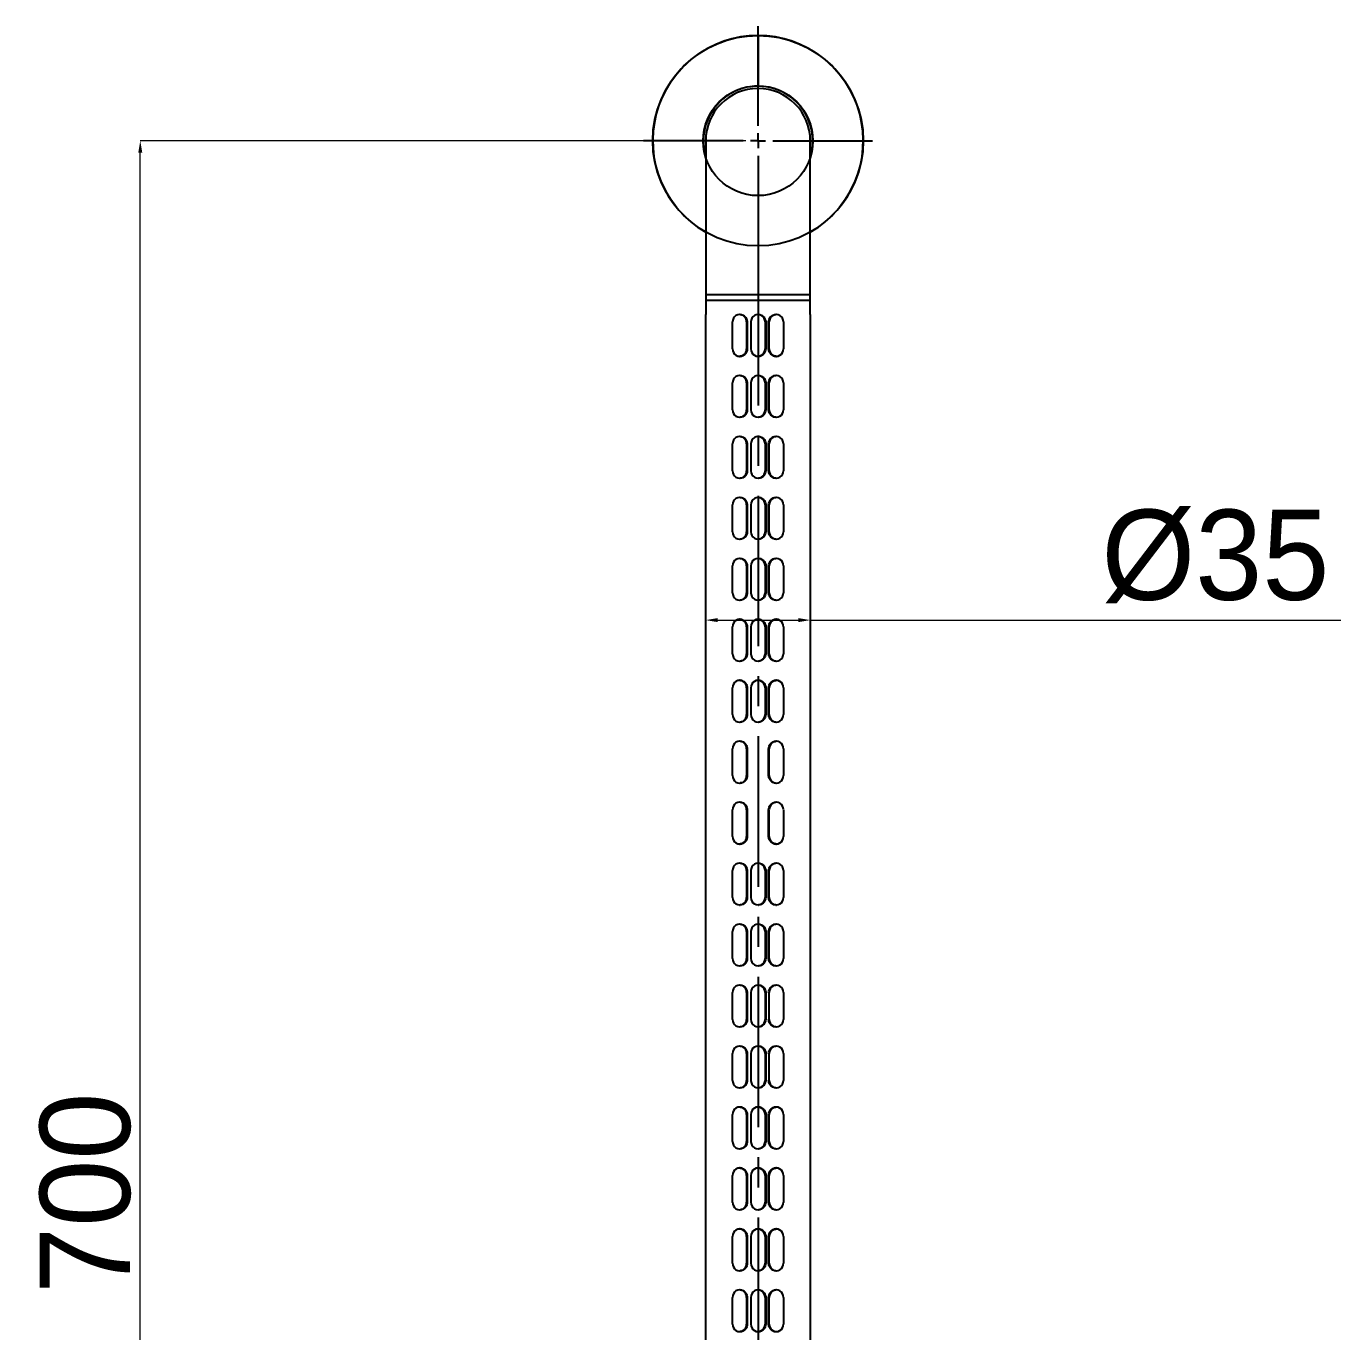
# Model space of a CAD drawing. Extents: x 0 to 3611, y 0 to 2646.
# Drawn here: x 1859.1 to 2296.2, y 1341.1 to 1775.2 of the extents above; entities that cross this region are included whole.
import ezdxf

# ---------------------------------------------------------------- set-up
doc = ezdxf.new("R2010")
doc.units = 0
doc.header["$LTSCALE"] = 10
doc.header["$MEASUREMENT"] = 0
doc.header["$PDMODE"] = 3
doc.header["$PDSIZE"] = -10
doc.linetypes.add('CENTER2S', pattern=[16, 10, -2, 2, -2])
doc.linetypes.add('CENTERX2', pattern=[20.32, 12.7, -2.54, 2.54, -2.54])
doc.layers.get('0').update_dxf_attribs({"linetype": 'CONTINUOUS'})
doc.layers.get('DEFPOINTS').update_dxf_attribs({"linetype": 'CONTINUOUS'})
doc.layers.add('中心线层', color=1, linetype='CENTERX2', lineweight=25)
doc.styles.add('Daelim Dimension', font='')
doc.styles.get('Daelim Dimension').set_extended_font_data('나눔고딕')
doc.dimstyles.new('DEFAULT', dxfattribs={"dimscale": 2, "dimtxt": 2, "dimasz": 2, "dimexe": 0, "dimexo": 2, "dimgap": 1, "dimtad": 1, "dimdec": 0, "dimzin": 9, "dimdsep": 46, "dimtxsty": 'Daelim Dimension', "dimcen": 0.5, "dimclrd": 5, "dimclre": 5, "dimclrt": 256, "dimadec": 1, "dimazin": 0, "dimtfac": 1, "dimtdec": 0, "dimtix": 1, "dimtmove": 0, "dimatfit": 3, "dimfxl": 1, "dimtolj": 1, "dimtzin": 1, "dimlwd": 9, "dimlwe": 9, "dimarcsym": 0})

# ---------------------------------------------------------------- blocks, each defined once
blk = doc.blocks.new('*D3')
at = {"color": 5, "lineweight": 9, "transparency": 16777216}
for p, q in [((2085, 1566.29), (2085, 1577.7)), ((2089, 1577.7), (2115.78, 1577.7)), ((2119.78, 1566.29), (2119.78, 1577.7)), ((2119.78, 1577.7), (2296.17, 1577.7))]:
    blk.add_line(p, q, dxfattribs=at)
at = {"color": 5, "transparency": 16777216}
for points in [[(2089, 1578.37), (2089, 1577.04), (2085, 1577.7)], [(2115.78, 1578.37), (2115.78, 1577.04), (2119.78, 1577.7)]]:
    blk.add_solid(points, dxfattribs=at)
at = {"layer": 'DEFPOINTS', "color": 0, "transparency": 16777216}
for p in [(2119.78, 1577.7), (2085, 1562.29), (2119.78, 1562.29)]:
    blk.add_point(p, dxfattribs=at)
at = {"color": 7, "transparency": 16777216, "insert": (2254.49, 1598.87), "char_height": 30, "attachment_point": 5, "style": 'Daelim Dimension'}
blk.add_mtext('\\A1;%%C35', dxfattribs=at)
blk = doc.blocks.new('*D13')
at = {"color": 5, "lineweight": 9, "transparency": 16777216}
for p, q in [((2098.39, 1737.11), (1896.96, 1737.11)), ((1896.96, 1041.11), (1896.96, 1733.11)), ((1987.93, 1037.11), (1896.96, 1037.11))]:
    blk.add_line(p, q, dxfattribs=at)
at = {"color": 5, "transparency": 16777216}
for points in [[(1896.29, 1733.11), (1897.63, 1733.11), (1896.96, 1737.11)], [(1896.29, 1041.11), (1897.63, 1041.11), (1896.96, 1037.11)]]:
    blk.add_solid(points, dxfattribs=at)
at = {"layer": 'DEFPOINTS', "color": 0, "transparency": 16777216}
for p in [(1896.96, 1737.11), (2102.39, 1737.11), (1991.93, 1037.11)]:
    blk.add_point(p, dxfattribs=at)
at = {"color": 7, "transparency": 16777216, "insert": (1878.74, 1387.11), "char_height": 30, "attachment_point": 5, "rotation": 90, "style": 'Daelim Dimension'}
blk.add_mtext('\\A1;700', dxfattribs=at)
blk = doc.blocks.new('SW_CENTERMARKSYMBOL_0')
at = {"layer": '中心线层', "color": 0}
for p, q in [((0, 1.25), (0, 9.5625)), ((-1.25, 0), (-9.5625, 0)), ((0, 0), (-0.625, 0)), ((0, 0), (0, 0.625)), ((0, 0), (0, -0.625)), ((0, 0), (0.625, 0)), ((1.25, 0), (9.5625, 0)), ((0, -1.25), (0, -9.5625))]:
    blk.add_line(p, q, dxfattribs=at)

msp = doc.modelspace()

# ---------------------------------------------------------------- linework, layer by layer
for p, q in [((2102.39, 1772.11), (2102.39, 1755.36)), ((2085, 1275.86), (2085, 1679.29)), ((2119.78, 1679.3), (2119.78, 1275.86))]:
    msp.add_line(p, q)
at = {"color": 7, "linetype": 'Continuous', "lineweight": 25}
for p, q in [((2085, 1737.11), (2085, 1712.27)), ((2119.78, 1712.27), (2119.78, 1737.11)), ((2085, 1726.26), (2085, 1719.84)), ((2119.78, 1719.84), (2119.78, 1726.26)), ((2085, 1712.27), (2085, 1686.03)), ((2119.78, 1686.03), (2119.78, 1712.27)), ((2085, 1705.99), (2085, 1699.57)), ((2119.78, 1699.57), (2119.78, 1705.99)), ((2085, 1686.03), (2085, 1684.04)), ((2085, 1686.03), (2101.6, 1686.03)), ((2085, 1686.03), (2119.78, 1686.03)), ((2085, 1685.72), (2085, 1679.29)), ((2085, 1684.04), (2085, 1682.02)), ((2085, 1684.04), (2119.78, 1684.04)), ((2085, 1684.04), (2101.6, 1684.04)), ((2101.6, 1686.03), (2119.78, 1686.03)), ((2101.6, 1684.04), (2119.78, 1684.04)), ((2119.78, 1684.04), (2119.78, 1686.03)), ((2119.78, 1679.3), (2119.78, 1685.72)), ((2119.78, 1682.03), (2119.78, 1684.04)), ((2096.42, 1679.33), (2096.25, 1679.33)), ((2102.56, 1679.33), (2102.39, 1679.33)), ((2108.49, 1679.33), (2108.31, 1679.33)), ((2093.92, 1667.9), (2093.92, 1676.84)), ((2098.58, 1676.84), (2098.58, 1667.9)), ((2098.81, 1676.84), (2098.81, 1667.9)), ((2100.06, 1667.9), (2100.06, 1676.84)), ((2104.72, 1676.84), (2104.72, 1667.9)), ((2104.96, 1676.84), (2104.96, 1667.9)), ((2105.92, 1667.9), (2105.92, 1676.84)), ((2106.15, 1667.9), (2106.15, 1676.84)), ((2110.82, 1676.84), (2110.82, 1667.9)), ((2096.25, 1665.41), (2096.42, 1665.41)), ((2102.39, 1665.41), (2102.56, 1665.41)), ((2108.31, 1665.41), (2108.49, 1665.41)), ((2096.42, 1659.05), (2096.25, 1659.05)), ((2102.56, 1659.05), (2102.39, 1659.05)), ((2108.49, 1659.05), (2108.31, 1659.05)), ((2093.92, 1647.63), (2093.92, 1656.57)), ((2098.58, 1656.57), (2098.58, 1647.63)), ((2098.81, 1656.57), (2098.81, 1647.63)), ((2100.06, 1647.63), (2100.06, 1656.57)), ((2104.72, 1656.57), (2104.72, 1647.63)), ((2104.96, 1656.57), (2104.96, 1647.63)), ((2105.92, 1647.63), (2105.92, 1656.57)), ((2106.15, 1647.63), (2106.15, 1656.57)), ((2110.82, 1656.57), (2110.82, 1647.63)), ((2096.25, 1645.14), (2096.42, 1645.14)), ((2102.39, 1645.14), (2102.56, 1645.14)), ((2108.31, 1645.14), (2108.49, 1645.14)), ((2093.92, 1627.35), (2093.92, 1636.3)), ((2096.42, 1638.78), (2096.25, 1638.78)), ((2098.58, 1636.3), (2098.58, 1627.35)), ((2098.81, 1636.3), (2098.81, 1627.35)), ((2100.06, 1627.35), (2100.06, 1636.3)), ((2102.56, 1638.78), (2102.39, 1638.78)), ((2104.72, 1636.3), (2104.72, 1627.35)), ((2104.96, 1636.3), (2104.96, 1627.35)), ((2105.92, 1627.35), (2105.92, 1636.3)), ((2106.15, 1627.35), (2106.15, 1636.3)), ((2108.49, 1638.78), (2108.31, 1638.78)), ((2110.82, 1636.3), (2110.82, 1627.35)), ((2096.25, 1624.87), (2096.42, 1624.87)), ((2102.39, 1624.87), (2102.56, 1624.87)), ((2108.31, 1624.87), (2108.49, 1624.87)), ((2096.42, 1618.51), (2096.25, 1618.51)), ((2102.56, 1618.51), (2102.39, 1618.51)), ((2108.49, 1618.51), (2108.31, 1618.51)), ((2093.92, 1607.08), (2093.92, 1616.02)), ((2098.58, 1616.02), (2098.58, 1607.08)), ((2098.81, 1616.02), (2098.81, 1607.08)), ((2100.06, 1607.08), (2100.06, 1616.02)), ((2104.72, 1616.02), (2104.72, 1607.08)), ((2104.96, 1616.02), (2104.96, 1607.08)), ((2105.92, 1607.08), (2105.92, 1616.02)), ((2106.15, 1607.08), (2106.15, 1616.02)), ((2110.82, 1616.02), (2110.82, 1607.08)), ((2096.25, 1604.6), (2096.42, 1604.6)), ((2102.39, 1604.6), (2102.56, 1604.6)), ((2108.31, 1604.6), (2108.49, 1604.6)), ((2093.92, 1586.81), (2093.92, 1595.75)), ((2096.42, 1598.24), (2096.25, 1598.24)), ((2098.58, 1595.75), (2098.58, 1586.81)), ((2098.81, 1595.75), (2098.81, 1586.81)), ((2100.06, 1586.81), (2100.06, 1595.75)), ((2102.56, 1598.24), (2102.39, 1598.24)), ((2104.72, 1595.75), (2104.72, 1586.81)), ((2104.96, 1595.75), (2104.96, 1586.81)), ((2105.92, 1586.81), (2105.92, 1595.75)), ((2106.15, 1586.81), (2106.15, 1595.75)), ((2108.49, 1598.24), (2108.31, 1598.24)), ((2110.82, 1595.75), (2110.82, 1586.81)), ((2096.25, 1584.32), (2096.42, 1584.32)), ((2102.39, 1584.32), (2102.56, 1584.32)), ((2108.31, 1584.32), (2108.49, 1584.32)), ((2093.92, 1566.54), (2093.92, 1575.48)), ((2096.42, 1577.96), (2096.25, 1577.96)), ((2098.58, 1575.48), (2098.58, 1566.54)), ((2098.81, 1575.48), (2098.81, 1566.54)), ((2100.06, 1566.54), (2100.06, 1575.48)), ((2102.56, 1577.96), (2102.39, 1577.96)), ((2104.72, 1575.48), (2104.72, 1566.54)), ((2104.96, 1575.48), (2104.96, 1566.54)), ((2105.92, 1566.54), (2105.92, 1575.48)), ((2106.15, 1566.54), (2106.15, 1575.48)), ((2108.49, 1577.96), (2108.31, 1577.96)), ((2110.82, 1575.48), (2110.82, 1566.54)), ((2096.25, 1564.05), (2096.42, 1564.05)), ((2102.39, 1564.05), (2102.56, 1564.05)), ((2108.31, 1564.05), (2108.49, 1564.05)), ((2096.42, 1557.69), (2096.25, 1557.69)), ((2102.56, 1557.69), (2102.39, 1557.69)), ((2108.49, 1557.69), (2108.31, 1557.69)), ((2093.92, 1546.26), (2093.92, 1555.21)), ((2098.58, 1555.21), (2098.58, 1546.26)), ((2098.81, 1555.21), (2098.81, 1546.26)), ((2100.06, 1546.26), (2100.06, 1555.21)), ((2104.72, 1555.21), (2104.72, 1546.26)), ((2104.96, 1555.21), (2104.96, 1546.26)), ((2105.92, 1546.26), (2105.92, 1555.21)), ((2106.15, 1546.26), (2106.15, 1555.21)), ((2110.82, 1555.21), (2110.82, 1546.26)), ((2096.25, 1543.78), (2096.42, 1543.78)), ((2102.39, 1543.78), (2102.56, 1543.78)), ((2108.31, 1543.78), (2108.49, 1543.78)), ((2093.92, 1525.99), (2093.92, 1534.93)), ((2096.42, 1537.42), (2096.25, 1537.42)), ((2098.58, 1534.93), (2098.58, 1525.99)), ((2098.81, 1534.93), (2098.81, 1525.99)), ((2105.92, 1525.99), (2105.92, 1534.93)), ((2106.15, 1525.99), (2106.15, 1534.93)), ((2108.49, 1537.42), (2108.31, 1537.42)), ((2110.82, 1534.93), (2110.82, 1525.99)), ((2096.25, 1523.51), (2096.42, 1523.51)), ((2108.31, 1523.51), (2108.49, 1523.51)), ((2096.42, 1517.15), (2096.25, 1517.15)), ((2108.49, 1517.15), (2108.31, 1517.15)), ((2093.92, 1505.72), (2093.92, 1514.66)), ((2098.58, 1514.66), (2098.58, 1505.72)), ((2098.81, 1514.66), (2098.81, 1505.72)), ((2105.92, 1505.72), (2105.92, 1514.66)), ((2106.15, 1505.72), (2106.15, 1514.66)), ((2110.82, 1514.66), (2110.82, 1505.72)), ((2096.25, 1503.23), (2096.42, 1503.23)), ((2108.31, 1503.23), (2108.49, 1503.23)), ((2096.42, 1496.87), (2096.25, 1496.87)), ((2108.49, 1496.87), (2108.31, 1496.87)), ((2093.92, 1485.45), (2093.92, 1494.39)), ((2098.58, 1494.39), (2098.58, 1485.45)), ((2098.81, 1494.39), (2098.81, 1485.45)), ((2100.06, 1485.45), (2100.06, 1494.39)), ((2104.72, 1494.39), (2104.72, 1485.45)), ((2104.96, 1494.39), (2104.96, 1485.45)), ((2105.92, 1485.45), (2105.92, 1494.39)), ((2106.15, 1485.45), (2106.15, 1494.39)), ((2110.82, 1494.39), (2110.82, 1485.45)), ((2096.25, 1482.96), (2096.42, 1482.96)), ((2102.39, 1482.96), (2102.56, 1482.96)), ((2108.31, 1482.96), (2108.49, 1482.96)), ((2093.92, 1465.17), (2093.92, 1474.12)), ((2096.42, 1476.6), (2096.25, 1476.6)), ((2098.58, 1474.12), (2098.58, 1465.17)), ((2098.81, 1474.12), (2098.81, 1465.17)), ((2100.06, 1465.17), (2100.06, 1474.12)), ((2102.56, 1476.6), (2102.39, 1476.6)), ((2104.72, 1474.12), (2104.72, 1465.17)), ((2104.96, 1474.12), (2104.96, 1465.17)), ((2105.92, 1465.17), (2105.92, 1474.12)), ((2106.15, 1465.17), (2106.15, 1474.12)), ((2108.49, 1476.6), (2108.31, 1476.6)), ((2110.82, 1474.12), (2110.82, 1465.17)), ((2096.25, 1462.69), (2096.42, 1462.69)), ((2102.39, 1462.69), (2102.56, 1462.69)), ((2108.31, 1462.69), (2108.49, 1462.69)), ((2096.42, 1456.33), (2096.25, 1456.33)), ((2102.56, 1456.33), (2102.39, 1456.33)), ((2108.49, 1456.33), (2108.31, 1456.33)), ((2093.92, 1444.9), (2093.92, 1453.84)), ((2098.58, 1453.84), (2098.58, 1444.9)), ((2098.81, 1453.84), (2098.81, 1444.9)), ((2100.06, 1444.9), (2100.06, 1453.84)), ((2104.72, 1453.84), (2104.72, 1444.9)), ((2104.96, 1453.84), (2104.96, 1444.9)), ((2106.15, 1444.9), (2106.15, 1453.84)), ((2110.82, 1453.84), (2110.82, 1444.9)), ((2096.25, 1442.42), (2096.42, 1442.42)), ((2102.39, 1442.42), (2102.56, 1442.42)), ((2108.31, 1442.42), (2108.49, 1442.42)), ((2096.42, 1436.06), (2096.25, 1436.06)), ((2102.56, 1436.06), (2102.39, 1436.06)), ((2108.49, 1436.06), (2108.31, 1436.06)), ((2093.92, 1424.63), (2093.92, 1433.57)), ((2098.58, 1433.57), (2098.58, 1424.63)), ((2098.81, 1433.57), (2098.81, 1424.63)), ((2100.06, 1424.63), (2100.06, 1433.57)), ((2104.72, 1433.57), (2104.72, 1424.63)), ((2104.96, 1433.57), (2104.96, 1424.63)), ((2106.15, 1424.63), (2106.15, 1433.57)), ((2110.82, 1433.57), (2110.82, 1424.63)), ((2096.25, 1422.14), (2096.42, 1422.14)), ((2102.39, 1422.14), (2102.56, 1422.14)), ((2108.31, 1422.14), (2108.49, 1422.14)), ((2093.92, 1404.36), (2093.92, 1413.3)), ((2096.42, 1415.78), (2096.25, 1415.78)), ((2098.58, 1413.3), (2098.58, 1404.36)), ((2098.81, 1413.3), (2098.81, 1404.36)), ((2100.06, 1404.36), (2100.06, 1413.3)), ((2102.56, 1415.78), (2102.39, 1415.78)), ((2104.72, 1413.3), (2104.72, 1404.36)), ((2104.96, 1413.3), (2104.96, 1404.36)), ((2105.92, 1404.36), (2105.92, 1413.3)), ((2106.15, 1404.36), (2106.15, 1413.3)), ((2108.49, 1415.78), (2108.31, 1415.78)), ((2110.82, 1413.3), (2110.82, 1404.36)), ((2096.25, 1401.87), (2096.42, 1401.87)), ((2102.39, 1401.87), (2102.56, 1401.87)), ((2108.31, 1401.87), (2108.49, 1401.87)), ((2096.42, 1395.51), (2096.25, 1395.51)), ((2102.56, 1395.51), (2102.39, 1395.51)), ((2108.49, 1395.51), (2108.31, 1395.51)), ((2093.92, 1384.08), (2093.92, 1393.03)), ((2098.58, 1393.03), (2098.58, 1384.08)), ((2098.81, 1393.03), (2098.81, 1384.08)), ((2100.06, 1384.08), (2100.06, 1393.03)), ((2104.72, 1393.03), (2104.72, 1384.08)), ((2104.96, 1393.03), (2104.96, 1384.08)), ((2105.92, 1384.08), (2105.92, 1393.03)), ((2106.15, 1384.08), (2106.15, 1393.03)), ((2110.82, 1393.03), (2110.82, 1384.08)), ((2096.25, 1381.6), (2096.42, 1381.6)), ((2102.39, 1381.6), (2102.56, 1381.6)), ((2108.31, 1381.6), (2108.49, 1381.6)), ((2093.92, 1363.81), (2093.92, 1372.75)), ((2096.42, 1375.24), (2096.25, 1375.24)), ((2098.58, 1372.75), (2098.58, 1363.81)), ((2098.81, 1372.75), (2098.81, 1363.81)), ((2100.06, 1363.81), (2100.06, 1372.75)), ((2102.56, 1375.24), (2102.39, 1375.24)), ((2104.72, 1372.75), (2104.72, 1363.81)), ((2104.96, 1372.75), (2104.96, 1363.81)), ((2105.92, 1363.81), (2105.92, 1372.75)), ((2106.15, 1363.81), (2106.15, 1372.75)), ((2108.49, 1375.24), (2108.31, 1375.24)), ((2110.82, 1372.75), (2110.82, 1363.81)), ((2096.25, 1361.33), (2096.42, 1361.33)), ((2102.39, 1361.33), (2102.56, 1361.33)), ((2108.31, 1361.33), (2108.49, 1361.33)), ((2093.92, 1343.54), (2093.92, 1352.48)), ((2096.42, 1354.97), (2096.25, 1354.97)), ((2098.58, 1352.48), (2098.58, 1343.54)), ((2098.81, 1352.48), (2098.81, 1343.54)), ((2100.06, 1343.54), (2100.06, 1352.48)), ((2102.56, 1354.97), (2102.39, 1354.97)), ((2104.72, 1352.48), (2104.72, 1343.54)), ((2104.96, 1352.48), (2104.96, 1343.54)), ((2105.92, 1343.54), (2105.92, 1352.48)), ((2106.15, 1343.54), (2106.15, 1352.48)), ((2108.49, 1354.97), (2108.31, 1354.97)), ((2110.82, 1352.48), (2110.82, 1343.54))]:
    msp.add_line(p, q, dxfattribs=at)
at = {"color": 1, "linetype": 'CENTER2S', "ltscale": 0.5}
msp.add_line((2102.39, 1699.05), (2102.39, 1061.96), dxfattribs=at)
for radius in [35, 18.25]:
    msp.add_circle((2102.39, 1737.11), radius)
at = {"color": 7, "linetype": 'Continuous', "lineweight": 25}
for centre, radius, start, end in [((2102.39, 1737.11), 35, 299.7935, 240.2065), ((2102.39, 1737.11), 18.14, 343.5171, 179.3325), ((2102.39, 1737.11), 17.39, 90, 180), ((2102.39, 1737.11), 17.39, 0, 90), ((2102.39, 1737.11), 18.14, 179.3325, 196.4829), ((2096.25, 1676.96), 2.34, 357.1089, 182.8911), ((2102.39, 1676.96), 2.34, 357.1089, 182.8911), ((2108.49, 1676.96), 2.34, 357.1566, 182.8434), ((2096.25, 1667.78), 2.34, 177.1076, 2.8924), ((2102.39, 1667.78), 2.34, 177.1076, 2.8924), ((2108.49, 1667.78), 2.34, 177.1557, 2.8443), ((2096.25, 1656.69), 2.34, 357.1076, 182.8924), ((2102.39, 1656.69), 2.34, 357.1076, 182.8924), ((2108.49, 1656.69), 2.34, 357.1557, 182.8443), ((2096.25, 1647.51), 2.34, 177.1089, 2.8911), ((2102.39, 1647.51), 2.34, 177.1089, 2.8911), ((2108.49, 1647.51), 2.34, 177.1566, 2.8434), ((2096.25, 1636.41), 2.34, 357.1089, 182.8911), ((2102.39, 1636.41), 2.34, 357.1089, 182.8911), ((2108.49, 1636.41), 2.34, 357.1566, 182.8434), ((2096.25, 1627.24), 2.34, 177.1089, 2.8911), ((2102.39, 1627.24), 2.34, 177.1089, 2.8911), ((2108.49, 1627.24), 2.34, 177.1566, 2.8434), ((2096.25, 1616.14), 2.34, 357.1089, 182.8911), ((2102.39, 1616.14), 2.34, 357.1089, 182.8911), ((2108.49, 1616.14), 2.34, 357.1566, 182.8434), ((2096.25, 1606.96), 2.34, 177.1089, 2.8911), ((2102.39, 1606.96), 2.34, 177.1089, 2.8911), ((2108.49, 1606.96), 2.34, 177.1566, 2.8434), ((2096.25, 1595.87), 2.34, 357.1089, 182.8911), ((2102.39, 1595.87), 2.34, 357.1089, 182.8911), ((2108.49, 1595.87), 2.34, 357.1566, 182.8434), ((2096.25, 1586.69), 2.34, 177.1089, 2.8911), ((2102.39, 1586.69), 2.34, 177.1089, 2.8911), ((2108.49, 1586.69), 2.34, 177.1566, 2.8434), ((2096.25, 1575.6), 2.34, 357.1089, 182.8911), ((2102.39, 1575.6), 2.34, 357.1089, 182.8911), ((2108.49, 1575.6), 2.34, 357.1566, 182.8434), ((2096.25, 1566.42), 2.34, 177.1089, 2.8911), ((2102.39, 1566.42), 2.34, 177.1089, 2.8911), ((2108.49, 1566.42), 2.34, 177.1566, 2.8434), ((2096.25, 1555.32), 2.34, 357.1089, 182.8911), ((2102.39, 1555.32), 2.34, 357.1089, 182.8911), ((2108.49, 1555.32), 2.34, 357.1566, 182.8434), ((2096.25, 1546.15), 2.34, 177.108, 2.892), ((2102.39, 1546.15), 2.34, 177.108, 2.892), ((2108.49, 1546.15), 2.34, 177.1562, 2.8438), ((2096.25, 1535.05), 2.34, 357.108, 182.892), ((2108.49, 1535.05), 2.34, 357.1562, 182.8438), ((2096.25, 1525.87), 2.34, 177.1089, 2.8911), ((2108.49, 1525.87), 2.34, 177.1566, 2.8434), ((2096.25, 1514.78), 2.34, 357.1089, 182.8911), ((2108.49, 1514.78), 2.34, 357.1566, 182.8434), ((2096.25, 1505.6), 2.34, 177.1089, 2.8911), ((2108.49, 1505.6), 2.34, 177.1566, 2.8434), ((2096.25, 1494.51), 2.34, 357.108, 182.892), ((2102.39, 1494.51), 2.34, 357.108, 182.892), ((2108.49, 1494.51), 2.34, 357.1562, 182.8438), ((2096.25, 1485.33), 2.34, 177.108, 2.892), ((2102.39, 1485.33), 2.34, 177.108, 2.892), ((2108.49, 1485.33), 2.34, 177.1562, 2.8438), ((2096.25, 1474.23), 2.34, 357.1089, 182.8911), ((2102.39, 1474.23), 2.34, 357.1089, 182.8911), ((2108.49, 1474.23), 2.34, 357.1566, 182.8434), ((2096.25, 1465.06), 2.34, 177.1089, 2.8911), ((2102.39, 1465.06), 2.34, 177.1089, 2.8911), ((2108.49, 1465.06), 2.34, 177.1566, 2.8434), ((2096.25, 1453.96), 2.34, 357.1089, 182.8911), ((2102.39, 1453.96), 2.34, 357.1089, 182.8911), ((2108.49, 1453.96), 2.34, 357.1566, 182.8434), ((2096.25, 1444.78), 2.34, 177.108, 2.892), ((2102.39, 1444.78), 2.34, 177.108, 2.892), ((2108.49, 1444.78), 2.34, 177.1562, 2.8438), ((2096.25, 1433.69), 2.34, 357.108, 182.892), ((2102.39, 1433.69), 2.34, 357.108, 182.892), ((2108.49, 1433.69), 2.34, 357.1562, 182.8438), ((2096.25, 1424.51), 2.34, 177.1089, 2.8911), ((2102.39, 1424.51), 2.34, 177.1089, 2.8911), ((2108.49, 1424.51), 2.34, 177.1566, 2.8434), ((2096.25, 1413.42), 2.34, 357.1089, 182.8911), ((2102.39, 1413.42), 2.34, 357.1089, 182.8911), ((2108.49, 1413.42), 2.34, 357.1566, 182.8434), ((2096.25, 1404.24), 2.34, 177.1089, 2.8911), ((2102.39, 1404.24), 2.34, 177.1089, 2.8911), ((2108.49, 1404.24), 2.34, 177.1566, 2.8434), ((2096.25, 1393.14), 2.34, 357.108, 182.892), ((2102.39, 1393.14), 2.34, 357.108, 182.892), ((2108.49, 1393.14), 2.34, 357.1562, 182.8438), ((2096.25, 1383.97), 2.34, 177.108, 2.892), ((2102.39, 1383.97), 2.34, 177.108, 2.892), ((2108.49, 1383.97), 2.34, 177.1562, 2.8438), ((2096.25, 1372.87), 2.34, 357.1089, 182.8911), ((2102.39, 1372.87), 2.34, 357.1089, 182.8911), ((2108.49, 1372.87), 2.34, 357.1566, 182.8434), ((2096.25, 1363.69), 2.34, 177.1089, 2.8911), ((2102.39, 1363.69), 2.34, 177.1089, 2.8911), ((2108.49, 1363.69), 2.34, 177.1566, 2.8434), ((2096.25, 1352.6), 2.34, 357.1089, 182.8911), ((2102.39, 1352.6), 2.34, 357.1089, 182.8911), ((2108.49, 1352.6), 2.34, 357.1566, 182.8434), ((2096.25, 1343.42), 2.34, 177.108, 2.892), ((2102.39, 1343.42), 2.34, 177.108, 2.892), ((2108.49, 1343.42), 2.34, 177.1562, 2.8438)]:
    msp.add_arc(centre, radius, start, end, dxfattribs=at)
for points, knots in [([(2096.42, 1679.3), (2096.51, 1679.3), (2096.85, 1679.34), (2097.46, 1679.11), (2098.12, 1678.64), (2098.61, 1677.95), (2098.8, 1677.31), (2098.81, 1676.94), (2098.81, 1676.84)], [0, 0, 0, 0, 0.070497, 0.282949, 0.496154, 0.711262, 0.926475, 1, 1, 1, 1]), ([(2102.57, 1679.3), (2102.65, 1679.3), (2102.99, 1679.34), (2103.6, 1679.11), (2104.27, 1678.64), (2104.75, 1677.95), (2104.94, 1677.31), (2104.95, 1676.94), (2104.96, 1676.84)], [0, 0, 0, 0, 0.070497, 0.282949, 0.496154, 0.711262, 0.926475, 1, 1, 1, 1]), ([(2105.92, 1676.84), (2105.95, 1677.12), (2106, 1677.67), (2106.42, 1678.42), (2107.03, 1678.98), (2107.7, 1679.3), (2108.14, 1679.3), (2108.32, 1679.3)], [0, 0, 0, 0, 0.213251, 0.426439, 0.641011, 0.856495, 1, 1, 1, 1]), ([(2098.81, 1667.9), (2098.79, 1667.62), (2098.73, 1667.07), (2098.32, 1666.32), (2097.71, 1665.76), (2097.04, 1665.44), (2096.6, 1665.44), (2096.42, 1665.44)], [0, 0, 0, 0, 0.213248, 0.426447, 0.641016, 0.856496, 1, 1, 1, 1]), ([(2104.96, 1667.9), (2104.93, 1667.62), (2104.88, 1667.07), (2104.46, 1666.32), (2103.85, 1665.76), (2103.18, 1665.44), (2102.74, 1665.44), (2102.56, 1665.44)], [0, 0, 0, 0, 0.213248, 0.426447, 0.641016, 0.856496, 1, 1, 1, 1]), ([(2108.31, 1665.44), (2108.23, 1665.44), (2107.88, 1665.4), (2107.28, 1665.63), (2106.61, 1666.1), (2106.13, 1666.79), (2105.94, 1667.43), (2105.92, 1667.8), (2105.92, 1667.9)], [0, 0, 0, 0, 0.070496, 0.282951, 0.496154, 0.711249, 0.926475, 1, 1, 1, 1]), ([(2096.42, 1659.02), (2096.51, 1659.03), (2096.85, 1659.07), (2097.46, 1658.84), (2098.12, 1658.37), (2098.61, 1657.68), (2098.8, 1657.04), (2098.81, 1656.66), (2098.81, 1656.57)], [0, 0, 0, 0, 0.070496, 0.282952, 0.496155, 0.711249, 0.926475, 1, 1, 1, 1]), ([(2102.57, 1659.02), (2102.65, 1659.03), (2102.99, 1659.07), (2103.6, 1658.84), (2104.27, 1658.37), (2104.75, 1657.68), (2104.94, 1657.04), (2104.95, 1656.66), (2104.96, 1656.57)], [0, 0, 0, 0, 0.070496, 0.282952, 0.496155, 0.711249, 0.926475, 1, 1, 1, 1]), ([(2105.92, 1656.57), (2105.95, 1656.85), (2106, 1657.4), (2106.42, 1658.14), (2107.03, 1658.7), (2107.7, 1659.02), (2108.14, 1659.02), (2108.32, 1659.02)], [0, 0, 0, 0, 0.213248, 0.426447, 0.641016, 0.856497, 1, 1, 1, 1]), ([(2098.81, 1647.63), (2098.79, 1647.35), (2098.73, 1646.79), (2098.32, 1646.05), (2097.71, 1645.49), (2097.04, 1645.17), (2096.6, 1645.17), (2096.42, 1645.17)], [0, 0, 0, 0, 0.213236, 0.426438, 0.641011, 0.856494, 1, 1, 1, 1]), ([(2104.96, 1647.63), (2104.93, 1647.35), (2104.88, 1646.79), (2104.46, 1646.05), (2103.85, 1645.49), (2103.18, 1645.17), (2102.74, 1645.17), (2102.56, 1645.17)], [0, 0, 0, 0, 0.213236, 0.426438, 0.641011, 0.856494, 1, 1, 1, 1]), ([(2108.31, 1645.17), (2108.23, 1645.16), (2107.88, 1645.13), (2107.28, 1645.35), (2106.61, 1645.82), (2106.13, 1646.52), (2105.94, 1647.16), (2105.92, 1647.53), (2105.92, 1647.63)], [0, 0, 0, 0, 0.070497, 0.282955, 0.496162, 0.71126, 0.926489, 1, 1, 1, 1]), ([(2096.42, 1638.75), (2096.51, 1638.76), (2096.85, 1638.79), (2097.46, 1638.57), (2098.12, 1638.1), (2098.61, 1637.41), (2098.8, 1636.77), (2098.81, 1636.39), (2098.81, 1636.3)], [0, 0, 0, 0, 0.070496, 0.282952, 0.496155, 0.711249, 0.926475, 1, 1, 1, 1]), ([(2102.57, 1638.75), (2102.65, 1638.76), (2102.99, 1638.79), (2103.6, 1638.57), (2104.27, 1638.1), (2104.75, 1637.41), (2104.94, 1636.77), (2104.95, 1636.39), (2104.96, 1636.3)], [0, 0, 0, 0, 0.070496, 0.282952, 0.496155, 0.711249, 0.926475, 1, 1, 1, 1]), ([(2105.92, 1636.3), (2105.95, 1636.57), (2106, 1637.13), (2106.42, 1637.87), (2107.03, 1638.43), (2107.7, 1638.75), (2108.14, 1638.75), (2108.32, 1638.75)], [0, 0, 0, 0, 0.21325, 0.426451, 0.641012, 0.856495, 1, 1, 1, 1]), ([(2098.81, 1627.35), (2098.79, 1627.08), (2098.73, 1626.52), (2098.32, 1625.78), (2097.71, 1625.22), (2097.04, 1624.9), (2096.6, 1624.9), (2096.42, 1624.9)], [0, 0, 0, 0, 0.213251, 0.426439, 0.641011, 0.856494, 1, 1, 1, 1]), ([(2104.96, 1627.35), (2104.93, 1627.08), (2104.88, 1626.52), (2104.46, 1625.78), (2103.85, 1625.22), (2103.18, 1624.9), (2102.74, 1624.9), (2102.56, 1624.9)], [0, 0, 0, 0, 0.213251, 0.426439, 0.641011, 0.856494, 1, 1, 1, 1]), ([(2108.31, 1624.9), (2108.23, 1624.89), (2107.88, 1624.86), (2107.28, 1625.08), (2106.61, 1625.55), (2106.13, 1626.24), (2105.94, 1626.88), (2105.92, 1627.26), (2105.92, 1627.35)], [0, 0, 0, 0, 0.070496, 0.282948, 0.496153, 0.711262, 0.926475, 1, 1, 1, 1]), ([(2096.42, 1618.48), (2096.51, 1618.49), (2096.85, 1618.52), (2097.46, 1618.3), (2098.12, 1617.83), (2098.61, 1617.13), (2098.8, 1616.49), (2098.81, 1616.12), (2098.81, 1616.02)], [0, 0, 0, 0, 0.070496, 0.282948, 0.496152, 0.711248, 0.926475, 1, 1, 1, 1]), ([(2102.57, 1618.48), (2102.65, 1618.49), (2102.99, 1618.52), (2103.6, 1618.3), (2104.27, 1617.83), (2104.75, 1617.13), (2104.94, 1616.49), (2104.95, 1616.12), (2104.96, 1616.02)], [0, 0, 0, 0, 0.070496, 0.282948, 0.496152, 0.711248, 0.926475, 1, 1, 1, 1]), ([(2105.92, 1616.02), (2105.95, 1616.3), (2106, 1616.86), (2106.42, 1617.6), (2107.03, 1618.16), (2107.7, 1618.48), (2108.14, 1618.48), (2108.32, 1618.48)], [0, 0, 0, 0, 0.213251, 0.426439, 0.64101, 0.856495, 1, 1, 1, 1]), ([(2098.81, 1607.08), (2098.79, 1606.8), (2098.73, 1606.25), (2098.32, 1605.51), (2097.71, 1604.95), (2097.04, 1604.63), (2096.6, 1604.63), (2096.42, 1604.63)], [0, 0, 0, 0, 0.213251, 0.426439, 0.641011, 0.856494, 1, 1, 1, 1]), ([(2104.96, 1607.08), (2104.93, 1606.8), (2104.88, 1606.25), (2104.46, 1605.51), (2103.85, 1604.95), (2103.18, 1604.63), (2102.74, 1604.63), (2102.56, 1604.63)], [0, 0, 0, 0, 0.213251, 0.426439, 0.641011, 0.856494, 1, 1, 1, 1]), ([(2108.31, 1604.63), (2108.23, 1604.62), (2107.88, 1604.58), (2107.28, 1604.81), (2106.61, 1605.28), (2106.13, 1605.97), (2105.94, 1606.61), (2105.92, 1606.99), (2105.92, 1607.08)], [0, 0, 0, 0, 0.070496, 0.282948, 0.496153, 0.711262, 0.926475, 1, 1, 1, 1]), ([(2096.42, 1598.21), (2096.51, 1598.21), (2096.85, 1598.25), (2097.46, 1598.02), (2098.12, 1597.55), (2098.61, 1596.86), (2098.8, 1596.22), (2098.81, 1595.85), (2098.81, 1595.75)], [0, 0, 0, 0, 0.070496, 0.282949, 0.496153, 0.711262, 0.926475, 1, 1, 1, 1]), ([(2102.57, 1598.21), (2102.65, 1598.21), (2102.99, 1598.25), (2103.6, 1598.02), (2104.27, 1597.55), (2104.75, 1596.86), (2104.94, 1596.22), (2104.95, 1595.85), (2104.96, 1595.75)], [0, 0, 0, 0, 0.070496, 0.282949, 0.496153, 0.711262, 0.926475, 1, 1, 1, 1]), ([(2105.92, 1595.75), (2105.95, 1596.03), (2106, 1596.58), (2106.42, 1597.33), (2107.03, 1597.89), (2107.7, 1598.21), (2108.14, 1598.21), (2108.32, 1598.21)], [0, 0, 0, 0, 0.213251, 0.426439, 0.64101, 0.856495, 1, 1, 1, 1]), ([(2098.81, 1586.81), (2098.79, 1586.53), (2098.73, 1585.98), (2098.32, 1585.23), (2097.71, 1584.67), (2097.04, 1584.35), (2096.6, 1584.35), (2096.42, 1584.35)], [0, 0, 0, 0, 0.21325, 0.426451, 0.641012, 0.856494, 1, 1, 1, 1]), ([(2104.96, 1586.81), (2104.93, 1586.53), (2104.88, 1585.98), (2104.46, 1585.23), (2103.85, 1584.67), (2103.18, 1584.35), (2102.74, 1584.35), (2102.56, 1584.35)], [0, 0, 0, 0, 0.21325, 0.426451, 0.641012, 0.856494, 1, 1, 1, 1]), ([(2108.31, 1584.35), (2108.23, 1584.35), (2107.88, 1584.31), (2107.28, 1584.54), (2106.61, 1585.01), (2106.13, 1585.7), (2105.94, 1586.34), (2105.92, 1586.71), (2105.92, 1586.81)], [0, 0, 0, 0, 0.070496, 0.282948, 0.496152, 0.711248, 0.926475, 1, 1, 1, 1]), ([(2096.42, 1577.93), (2096.51, 1577.94), (2096.85, 1577.98), (2097.46, 1577.75), (2098.12, 1577.28), (2098.61, 1576.59), (2098.8, 1575.95), (2098.81, 1575.57), (2098.81, 1575.48)], [0, 0, 0, 0, 0.070497, 0.28295, 0.496164, 0.711261, 0.926475, 1, 1, 1, 1]), ([(2102.57, 1577.93), (2102.65, 1577.94), (2102.99, 1577.98), (2103.6, 1577.75), (2104.27, 1577.28), (2104.75, 1576.59), (2104.94, 1575.95), (2104.95, 1575.57), (2104.96, 1575.48)], [0, 0, 0, 0, 0.070497, 0.28295, 0.496164, 0.711261, 0.926475, 1, 1, 1, 1]), ([(2105.92, 1575.48), (2105.95, 1575.76), (2106, 1576.31), (2106.42, 1577.05), (2107.03, 1577.61), (2107.7, 1577.93), (2108.14, 1577.93), (2108.32, 1577.93)], [0, 0, 0, 0, 0.213236, 0.426438, 0.64101, 0.856495, 1, 1, 1, 1]), ([(2098.81, 1566.54), (2098.79, 1566.26), (2098.73, 1565.7), (2098.32, 1564.96), (2097.71, 1564.4), (2097.04, 1564.08), (2096.6, 1564.08), (2096.42, 1564.08)], [0, 0, 0, 0, 0.21325, 0.426445, 0.641011, 0.856494, 1, 1, 1, 1]), ([(2104.96, 1566.54), (2104.93, 1566.26), (2104.88, 1565.7), (2104.46, 1564.96), (2103.85, 1564.4), (2103.18, 1564.08), (2102.74, 1564.08), (2102.56, 1564.08)], [0, 0, 0, 0, 0.21325, 0.426445, 0.641011, 0.856494, 1, 1, 1, 1]), ([(2108.31, 1564.08), (2108.23, 1564.07), (2107.88, 1564.04), (2107.28, 1564.26), (2106.61, 1564.73), (2106.13, 1565.43), (2105.94, 1566.07), (2105.92, 1566.44), (2105.92, 1566.54)], [0, 0, 0, 0, 0.070496, 0.282948, 0.496153, 0.711255, 0.926475, 1, 1, 1, 1]), ([(2096.42, 1557.66), (2096.51, 1557.67), (2096.85, 1557.7), (2097.46, 1557.48), (2098.12, 1557.01), (2098.61, 1556.32), (2098.8, 1555.68), (2098.81, 1555.3), (2098.81, 1555.21)], [0, 0, 0, 0, 0.070496, 0.282949, 0.496153, 0.711255, 0.926475, 1, 1, 1, 1]), ([(2102.57, 1557.66), (2102.65, 1557.67), (2102.99, 1557.7), (2103.6, 1557.48), (2104.27, 1557.01), (2104.75, 1556.32), (2104.94, 1555.68), (2104.95, 1555.3), (2104.96, 1555.21)], [0, 0, 0, 0, 0.070496, 0.282949, 0.496153, 0.711255, 0.926475, 1, 1, 1, 1]), ([(2105.92, 1555.21), (2105.95, 1555.48), (2106, 1556.04), (2106.42, 1556.78), (2107.03, 1557.34), (2107.7, 1557.66), (2108.14, 1557.66), (2108.32, 1557.66)], [0, 0, 0, 0, 0.213251, 0.426445, 0.641011, 0.856495, 1, 1, 1, 1]), ([(2098.81, 1546.26), (2098.79, 1545.99), (2098.73, 1545.43), (2098.32, 1544.69), (2097.71, 1544.13), (2097.04, 1543.81), (2096.6, 1543.81), (2096.42, 1543.81)], [0, 0, 0, 0, 0.213249, 0.426443, 0.641013, 0.856495, 1, 1, 1, 1]), ([(2104.96, 1546.26), (2104.93, 1545.99), (2104.88, 1545.43), (2104.46, 1544.69), (2103.85, 1544.13), (2103.18, 1543.81), (2102.74, 1543.81), (2102.56, 1543.81)], [0, 0, 0, 0, 0.213249, 0.426443, 0.641013, 0.856495, 1, 1, 1, 1]), ([(2108.31, 1543.81), (2108.23, 1543.8), (2107.88, 1543.77), (2107.28, 1543.99), (2106.61, 1544.46), (2106.13, 1545.15), (2105.94, 1545.79), (2105.92, 1546.17), (2105.92, 1546.26)], [0, 0, 0, 0, 0.070496, 0.28295, 0.496154, 0.711255, 0.926475, 1, 1, 1, 1]), ([(2096.42, 1537.39), (2096.51, 1537.4), (2096.85, 1537.43), (2097.46, 1537.21), (2098.12, 1536.74), (2098.61, 1536.04), (2098.8, 1535.4), (2098.81, 1535.03), (2098.81, 1534.93)], [0, 0, 0, 0, 0.070496, 0.28295, 0.496154, 0.711256, 0.926475, 1, 1, 1, 1]), ([(2105.92, 1534.93), (2105.95, 1535.21), (2106, 1535.77), (2106.42, 1536.51), (2107.03, 1537.07), (2107.7, 1537.39), (2108.14, 1537.39), (2108.32, 1537.39)], [0, 0, 0, 0, 0.213249, 0.426443, 0.641013, 0.856496, 1, 1, 1, 1]), ([(2098.81, 1525.99), (2098.79, 1525.71), (2098.73, 1525.16), (2098.32, 1524.42), (2097.71, 1523.86), (2097.04, 1523.54), (2096.6, 1523.54), (2096.42, 1523.54)], [0, 0, 0, 0, 0.213243, 0.426444, 0.641011, 0.856494, 1, 1, 1, 1]), ([(2108.31, 1523.54), (2108.23, 1523.53), (2107.88, 1523.49), (2107.28, 1523.72), (2106.61, 1524.19), (2106.13, 1524.88), (2105.94, 1525.52), (2105.92, 1525.9), (2105.92, 1525.99)], [0, 0, 0, 0, 0.070497, 0.282952, 0.496157, 0.711254, 0.926482, 1, 1, 1, 1]), ([(2096.42, 1517.12), (2096.51, 1517.12), (2096.85, 1517.16), (2097.46, 1516.93), (2098.12, 1516.46), (2098.61, 1515.77), (2098.8, 1515.13), (2098.81, 1514.76), (2098.81, 1514.66)], [0, 0, 0, 0, 0.070497, 0.28295, 0.496154, 0.711256, 0.926475, 1, 1, 1, 1]), ([(2105.92, 1514.66), (2105.95, 1514.94), (2106, 1515.49), (2106.42, 1516.24), (2107.03, 1516.8), (2107.7, 1517.12), (2108.14, 1517.12), (2108.32, 1517.12)], [0, 0, 0, 0, 0.213251, 0.426445, 0.641011, 0.856495, 1, 1, 1, 1]), ([(2098.81, 1505.72), (2098.79, 1505.44), (2098.73, 1504.89), (2098.32, 1504.14), (2097.71, 1503.58), (2097.04, 1503.26), (2096.6, 1503.26), (2096.42, 1503.26)], [0, 0, 0, 0, 0.21325, 0.426444, 0.64101, 0.856495, 1, 1, 1, 1]), ([(2108.31, 1503.26), (2108.23, 1503.26), (2107.88, 1503.22), (2107.28, 1503.45), (2106.61, 1503.92), (2106.13, 1504.61), (2105.94, 1505.25), (2105.92, 1505.62), (2105.92, 1505.72)], [0, 0, 0, 0, 0.070496, 0.28295, 0.496154, 0.711255, 0.926475, 1, 1, 1, 1]), ([(2096.42, 1496.84), (2096.51, 1496.85), (2096.85, 1496.89), (2097.46, 1496.66), (2098.12, 1496.19), (2098.61, 1495.5), (2098.8, 1494.86), (2098.81, 1494.48), (2098.81, 1494.39)], [0, 0, 0, 0, 0.070496, 0.28295, 0.496154, 0.711249, 0.926475, 1, 1, 1, 1]), ([(2102.57, 1496.84), (2102.65, 1496.85), (2102.99, 1496.89), (2103.6, 1496.66), (2104.27, 1496.19), (2104.75, 1495.5), (2104.94, 1494.86), (2104.95, 1494.48), (2104.96, 1494.39)], [0, 0, 0, 0, 0.070496, 0.28295, 0.496154, 0.711249, 0.926475, 1, 1, 1, 1]), ([(2105.92, 1494.39), (2105.95, 1494.67), (2106, 1495.22), (2106.42, 1495.96), (2107.03, 1496.52), (2107.7, 1496.84), (2108.14, 1496.84), (2108.32, 1496.84)], [0, 0, 0, 0, 0.213249, 0.426449, 0.641014, 0.856496, 1, 1, 1, 1]), ([(2098.81, 1485.45), (2098.79, 1485.17), (2098.73, 1484.61), (2098.32, 1483.87), (2097.71, 1483.31), (2097.04, 1482.99), (2096.6, 1482.99), (2096.42, 1482.99)], [0, 0, 0, 0, 0.213249, 0.426443, 0.641013, 0.856495, 1, 1, 1, 1]), ([(2104.96, 1485.45), (2104.93, 1485.17), (2104.88, 1484.61), (2104.46, 1483.87), (2103.85, 1483.31), (2103.18, 1482.99), (2102.74, 1482.99), (2102.56, 1482.99)], [0, 0, 0, 0, 0.213249, 0.426443, 0.641013, 0.856495, 1, 1, 1, 1]), ([(2108.31, 1482.99), (2108.23, 1482.98), (2107.88, 1482.95), (2107.28, 1483.17), (2106.61, 1483.64), (2106.13, 1484.34), (2105.94, 1484.98), (2105.92, 1485.35), (2105.92, 1485.45)], [0, 0, 0, 0, 0.070496, 0.28295, 0.496154, 0.711255, 0.926475, 1, 1, 1, 1]), ([(2096.42, 1476.57), (2096.51, 1476.58), (2096.85, 1476.61), (2097.46, 1476.39), (2098.12, 1475.92), (2098.61, 1475.23), (2098.8, 1474.59), (2098.81, 1474.21), (2098.81, 1474.12)], [0, 0, 0, 0, 0.070496, 0.28295, 0.496154, 0.711256, 0.926475, 1, 1, 1, 1]), ([(2102.57, 1476.57), (2102.65, 1476.58), (2102.99, 1476.61), (2103.6, 1476.39), (2104.27, 1475.92), (2104.75, 1475.23), (2104.94, 1474.59), (2104.95, 1474.21), (2104.96, 1474.12)], [0, 0, 0, 0, 0.070496, 0.28295, 0.496154, 0.711256, 0.926475, 1, 1, 1, 1]), ([(2105.92, 1474.12), (2105.95, 1474.39), (2106, 1474.95), (2106.42, 1475.69), (2107.03, 1476.25), (2107.7, 1476.57), (2108.14, 1476.57), (2108.32, 1476.57)], [0, 0, 0, 0, 0.213249, 0.426443, 0.641013, 0.856496, 1, 1, 1, 1]), ([(2098.81, 1465.17), (2098.79, 1464.9), (2098.73, 1464.34), (2098.32, 1463.6), (2097.71, 1463.04), (2097.04, 1462.72), (2096.6, 1462.72), (2096.42, 1462.72)], [0, 0, 0, 0, 0.21325, 0.426445, 0.641011, 0.856494, 1, 1, 1, 1]), ([(2104.96, 1465.17), (2104.93, 1464.9), (2104.88, 1464.34), (2104.46, 1463.6), (2103.85, 1463.04), (2103.18, 1462.72), (2102.74, 1462.72), (2102.56, 1462.72)], [0, 0, 0, 0, 0.21325, 0.426445, 0.641011, 0.856494, 1, 1, 1, 1]), ([(2108.31, 1462.72), (2108.23, 1462.71), (2107.88, 1462.68), (2107.28, 1462.9), (2106.61, 1463.37), (2106.13, 1464.06), (2105.94, 1464.7), (2105.92, 1465.08), (2105.92, 1465.17)], [0, 0, 0, 0, 0.070496, 0.282948, 0.496153, 0.711255, 0.926475, 1, 1, 1, 1]), ([(2096.42, 1456.3), (2096.51, 1456.31), (2096.85, 1456.34), (2097.46, 1456.12), (2098.12, 1455.65), (2098.61, 1454.95), (2098.8, 1454.31), (2098.81, 1453.94), (2098.81, 1453.84)], [0, 0, 0, 0, 0.070496, 0.282949, 0.496153, 0.711255, 0.926475, 1, 1, 1, 1]), ([(2102.57, 1456.3), (2102.65, 1456.31), (2102.99, 1456.34), (2103.6, 1456.12), (2104.27, 1455.65), (2104.75, 1454.95), (2104.94, 1454.31), (2104.95, 1453.94), (2104.96, 1453.84)], [0, 0, 0, 0, 0.070496, 0.282949, 0.496153, 0.711255, 0.926475, 1, 1, 1, 1]), ([(2105.92, 1453.84), (2105.95, 1454.12), (2106, 1454.68), (2106.42, 1455.42), (2107.03, 1455.98), (2107.7, 1456.3), (2108.14, 1456.3), (2108.32, 1456.3)], [0, 0, 0, 0, 0.213243, 0.426444, 0.641011, 0.856495, 1, 1, 1, 1]), ([(2098.81, 1444.9), (2098.79, 1444.62), (2098.73, 1444.07), (2098.32, 1443.33), (2097.71, 1442.77), (2097.04, 1442.45), (2096.6, 1442.45), (2096.42, 1442.45)], [0, 0, 0, 0, 0.213249, 0.426443, 0.641013, 0.856495, 1, 1, 1, 1]), ([(2104.96, 1444.9), (2104.93, 1444.62), (2104.88, 1444.07), (2104.46, 1443.33), (2103.85, 1442.77), (2103.18, 1442.45), (2102.74, 1442.45), (2102.56, 1442.45)], [0, 0, 0, 0, 0.213249, 0.426443, 0.641013, 0.856495, 1, 1, 1, 1]), ([(2108.31, 1442.45), (2108.23, 1442.44), (2107.88, 1442.4), (2107.28, 1442.63), (2106.61, 1443.1), (2106.13, 1443.79), (2105.94, 1444.43), (2105.92, 1444.81), (2105.92, 1444.9)], [0, 0, 0, 0, 0.070496, 0.28295, 0.496154, 0.711255, 0.926475, 1, 1, 1, 1]), ([(2096.42, 1436.03), (2096.51, 1436.03), (2096.85, 1436.07), (2097.46, 1435.84), (2098.12, 1435.37), (2098.61, 1434.68), (2098.8, 1434.04), (2098.81, 1433.67), (2098.81, 1433.57)], [0, 0, 0, 0, 0.070496, 0.28295, 0.496154, 0.711256, 0.926475, 1, 1, 1, 1]), ([(2102.57, 1436.03), (2102.65, 1436.03), (2102.99, 1436.07), (2103.6, 1435.84), (2104.27, 1435.37), (2104.75, 1434.68), (2104.94, 1434.04), (2104.95, 1433.67), (2104.96, 1433.57)], [0, 0, 0, 0, 0.070496, 0.28295, 0.496154, 0.711256, 0.926475, 1, 1, 1, 1]), ([(2105.92, 1433.57), (2105.95, 1433.85), (2106, 1434.4), (2106.42, 1435.15), (2107.03, 1435.71), (2107.7, 1436.03), (2108.14, 1436.03), (2108.32, 1436.03)], [0, 0, 0, 0, 0.213249, 0.426443, 0.641013, 0.856496, 1, 1, 1, 1]), ([(2098.81, 1424.63), (2098.79, 1424.35), (2098.73, 1423.8), (2098.32, 1423.05), (2097.71, 1422.49), (2097.04, 1422.17), (2096.6, 1422.17), (2096.42, 1422.17)], [0, 0, 0, 0, 0.213243, 0.426444, 0.641011, 0.856494, 1, 1, 1, 1]), ([(2104.96, 1424.63), (2104.93, 1424.35), (2104.88, 1423.8), (2104.46, 1423.05), (2103.85, 1422.49), (2103.18, 1422.17), (2102.74, 1422.17), (2102.56, 1422.17)], [0, 0, 0, 0, 0.213243, 0.426444, 0.641011, 0.856494, 1, 1, 1, 1]), ([(2108.31, 1422.17), (2108.23, 1422.17), (2107.88, 1422.13), (2107.28, 1422.36), (2106.61, 1422.83), (2106.13, 1423.52), (2105.94, 1424.16), (2105.92, 1424.53), (2105.92, 1424.63)], [0, 0, 0, 0, 0.070496, 0.282949, 0.496158, 0.711254, 0.926475, 1, 1, 1, 1]), ([(2096.42, 1415.75), (2096.51, 1415.76), (2096.85, 1415.8), (2097.46, 1415.57), (2098.12, 1415.1), (2098.61, 1414.41), (2098.8, 1413.77), (2098.81, 1413.39), (2098.81, 1413.3)], [0, 0, 0, 0, 0.070496, 0.282949, 0.496153, 0.711255, 0.926475, 1, 1, 1, 1]), ([(2102.57, 1415.75), (2102.65, 1415.76), (2102.99, 1415.8), (2103.6, 1415.57), (2104.27, 1415.1), (2104.75, 1414.41), (2104.94, 1413.77), (2104.95, 1413.39), (2104.96, 1413.3)], [0, 0, 0, 0, 0.070496, 0.282949, 0.496153, 0.711255, 0.926475, 1, 1, 1, 1]), ([(2105.92, 1413.3), (2105.95, 1413.58), (2106, 1414.13), (2106.42, 1414.87), (2107.03, 1415.43), (2107.7, 1415.75), (2108.14, 1415.75), (2108.32, 1415.75)], [0, 0, 0, 0, 0.213251, 0.426445, 0.641011, 0.856495, 1, 1, 1, 1]), ([(2098.81, 1404.36), (2098.79, 1404.08), (2098.73, 1403.52), (2098.32, 1402.78), (2097.71, 1402.22), (2097.04, 1401.9), (2096.6, 1401.9), (2096.42, 1401.9)], [0, 0, 0, 0, 0.21325, 0.426444, 0.64101, 0.856495, 1, 1, 1, 1]), ([(2104.96, 1404.36), (2104.93, 1404.08), (2104.88, 1403.52), (2104.46, 1402.78), (2103.85, 1402.22), (2103.18, 1401.9), (2102.74, 1401.9), (2102.56, 1401.9)], [0, 0, 0, 0, 0.21325, 0.426444, 0.64101, 0.856495, 1, 1, 1, 1]), ([(2108.31, 1401.9), (2108.23, 1401.89), (2107.88, 1401.86), (2107.28, 1402.08), (2106.61, 1402.55), (2106.13, 1403.25), (2105.94, 1403.89), (2105.92, 1404.26), (2105.92, 1404.36)], [0, 0, 0, 0, 0.070496, 0.28295, 0.496154, 0.711255, 0.926475, 1, 1, 1, 1]), ([(2096.42, 1395.48), (2096.51, 1395.49), (2096.85, 1395.52), (2097.46, 1395.3), (2098.12, 1394.83), (2098.61, 1394.14), (2098.8, 1393.5), (2098.81, 1393.12), (2098.81, 1393.03)], [0, 0, 0, 0, 0.070496, 0.28295, 0.496154, 0.711256, 0.926475, 1, 1, 1, 1]), ([(2102.57, 1395.48), (2102.65, 1395.49), (2102.99, 1395.52), (2103.6, 1395.3), (2104.27, 1394.83), (2104.75, 1394.14), (2104.94, 1393.5), (2104.95, 1393.12), (2104.96, 1393.03)], [0, 0, 0, 0, 0.070496, 0.28295, 0.496154, 0.711256, 0.926475, 1, 1, 1, 1]), ([(2105.92, 1393.03), (2105.95, 1393.3), (2106, 1393.86), (2106.42, 1394.6), (2107.03, 1395.16), (2107.7, 1395.48), (2108.14, 1395.48), (2108.32, 1395.48)], [0, 0, 0, 0, 0.213249, 0.426443, 0.641013, 0.856496, 1, 1, 1, 1]), ([(2098.81, 1384.08), (2098.79, 1383.81), (2098.73, 1383.25), (2098.32, 1382.51), (2097.71, 1381.95), (2097.04, 1381.63), (2096.6, 1381.63), (2096.42, 1381.63)], [0, 0, 0, 0, 0.213249, 0.426443, 0.641013, 0.856495, 1, 1, 1, 1]), ([(2104.96, 1384.08), (2104.93, 1383.81), (2104.88, 1383.25), (2104.46, 1382.51), (2103.85, 1381.95), (2103.18, 1381.63), (2102.74, 1381.63), (2102.56, 1381.63)], [0, 0, 0, 0, 0.213249, 0.426443, 0.641013, 0.856495, 1, 1, 1, 1]), ([(2108.31, 1381.63), (2108.23, 1381.62), (2107.88, 1381.59), (2107.28, 1381.81), (2106.61, 1382.28), (2106.13, 1382.97), (2105.94, 1383.61), (2105.92, 1383.99), (2105.92, 1384.08)], [0, 0, 0, 0, 0.070496, 0.282949, 0.496153, 0.711248, 0.926475, 1, 1, 1, 1]), ([(2096.42, 1375.21), (2096.51, 1375.22), (2096.85, 1375.25), (2097.46, 1375.03), (2098.12, 1374.56), (2098.61, 1373.86), (2098.8, 1373.22), (2098.81, 1372.85), (2098.81, 1372.75)], [0, 0, 0, 0, 0.070496, 0.28295, 0.496154, 0.711256, 0.926475, 1, 1, 1, 1]), ([(2102.57, 1375.21), (2102.65, 1375.22), (2102.99, 1375.25), (2103.6, 1375.03), (2104.27, 1374.56), (2104.75, 1373.86), (2104.94, 1373.22), (2104.95, 1372.85), (2104.96, 1372.75)], [0, 0, 0, 0, 0.070496, 0.28295, 0.496154, 0.711256, 0.926475, 1, 1, 1, 1]), ([(2105.92, 1372.75), (2105.95, 1373.03), (2106, 1373.59), (2106.42, 1374.33), (2107.03, 1374.89), (2107.7, 1375.21), (2108.14, 1375.21), (2108.32, 1375.21)], [0, 0, 0, 0, 0.21325, 0.426444, 0.641009, 0.856496, 1, 1, 1, 1]), ([(2098.81, 1363.81), (2098.79, 1363.53), (2098.73, 1362.98), (2098.32, 1362.24), (2097.71, 1361.68), (2097.04, 1361.36), (2096.6, 1361.36), (2096.42, 1361.36)], [0, 0, 0, 0, 0.21325, 0.426445, 0.641011, 0.856494, 1, 1, 1, 1]), ([(2104.96, 1363.81), (2104.93, 1363.53), (2104.88, 1362.98), (2104.46, 1362.24), (2103.85, 1361.68), (2103.18, 1361.36), (2102.74, 1361.36), (2102.56, 1361.36)], [0, 0, 0, 0, 0.21325, 0.426445, 0.641011, 0.856494, 1, 1, 1, 1]), ([(2108.31, 1361.36), (2108.23, 1361.35), (2107.88, 1361.31), (2107.28, 1361.54), (2106.61, 1362.01), (2106.13, 1362.7), (2105.94, 1363.34), (2105.92, 1363.72), (2105.92, 1363.81)], [0, 0, 0, 0, 0.070496, 0.282948, 0.496153, 0.711255, 0.926475, 1, 1, 1, 1]), ([(2096.42, 1354.94), (2096.51, 1354.94), (2096.85, 1354.98), (2097.46, 1354.75), (2098.12, 1354.28), (2098.61, 1353.59), (2098.8, 1352.95), (2098.81, 1352.58), (2098.81, 1352.48)], [0, 0, 0, 0, 0.070497, 0.282952, 0.496157, 0.711254, 0.926482, 1, 1, 1, 1]), ([(2102.57, 1354.94), (2102.65, 1354.94), (2102.99, 1354.98), (2103.6, 1354.75), (2104.27, 1354.28), (2104.75, 1353.59), (2104.94, 1352.95), (2104.95, 1352.58), (2104.96, 1352.48)], [0, 0, 0, 0, 0.070497, 0.282952, 0.496157, 0.711254, 0.926482, 1, 1, 1, 1]), ([(2105.92, 1352.48), (2105.95, 1352.76), (2106, 1353.31), (2106.42, 1354.06), (2107.03, 1354.62), (2107.7, 1354.94), (2108.14, 1354.94), (2108.32, 1354.94)], [0, 0, 0, 0, 0.213243, 0.426444, 0.641011, 0.856495, 1, 1, 1, 1]), ([(2098.81, 1343.54), (2098.79, 1343.26), (2098.73, 1342.71), (2098.32, 1341.96), (2097.71, 1341.4), (2097.04, 1341.08), (2096.6, 1341.08), (2096.42, 1341.08)], [0, 0, 0, 0, 0.213249, 0.426443, 0.641013, 0.856495, 1, 1, 1, 1]), ([(2104.96, 1343.54), (2104.93, 1343.26), (2104.88, 1342.71), (2104.46, 1341.96), (2103.85, 1341.4), (2103.18, 1341.08), (2102.74, 1341.08), (2102.56, 1341.08)], [0, 0, 0, 0, 0.213249, 0.426443, 0.641013, 0.856495, 1, 1, 1, 1]), ([(2108.31, 1341.08), (2108.23, 1341.08), (2107.88, 1341.04), (2107.28, 1341.27), (2106.61, 1341.74), (2106.13, 1342.43), (2105.94, 1343.07), (2105.92, 1343.44), (2105.92, 1343.54)], [0, 0, 0, 0, 0.070496, 0.28295, 0.496154, 0.711255, 0.926475, 1, 1, 1, 1])]:
    msp.add_open_spline(points, degree=3, knots=knots, dxfattribs=at)

# ---------------------------------------------------------------- block references
at = {"layer": '中心线层', "xscale": 3.980010986328125, "yscale": 3.98004150390625, "zscale": 3.98}
msp.add_blockref('SW_CENTERMARKSYMBOL_0', (2102.39, 1737.11), dxfattribs=at)

# ---------------------------------------------------------------- dimensions: what is measured, and where the dimension line sits
dim = msp.add_linear_dim(base=(1896.96, 1737.11), p1=(1991.93, 1037.11), p2=(2102.39, 1737.11), angle=90, dimstyle='DEFAULT', override={"dimtxt": 15, "dimclrd": 5, "dimclre": 5, "dimclrt": 7})
dim.commit()
dim.dimension.update_dxf_attribs({"geometry": '*D13', "text_midpoint": (1878.74, 1387.11)})
at = {"color": 5}
dim = msp.add_linear_dim(base=(2119.78, 1577.7), p1=(2085, 1562.29), p2=(2119.78, 1562.29), text='%%C35', dimstyle='DEFAULT', override={"dimtxt": 15, "dimclrd": 5, "dimclre": 5, "dimclrt": 7}, dxfattribs=at)
dim.commit()
dim.dimension.update_dxf_attribs({"geometry": '*D3', "text_midpoint": (2254.49, 1577.7), "dimtype": 128})

doc.saveas('drawing.dxf')
